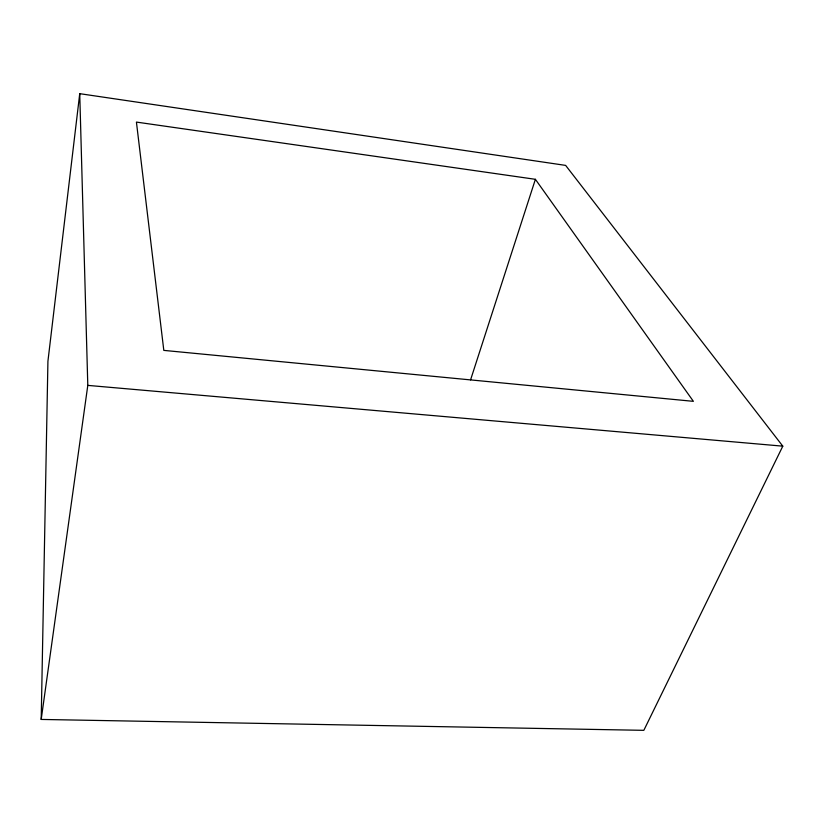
<?xml version="1.0" encoding="UTF-8"?>
<svg xmlns="http://www.w3.org/2000/svg" width="824" height="824" viewBox="0 0 824 824"><rect width="100%" height="100%" fill="white"/><g stroke="black" fill="none" stroke-linecap="round" stroke-linejoin="round"><path stroke-width="1.24" d="M41.2 719.434L47.926 361.252L79.732 93.668L565.635 165.397L782.8 446.165L643.832 730.332L41.2 719.434L87.797 385.385L79.732 93.668M470.576 379.864L535.394 179.313L136.423 122.086L163.811 350.385L693.396 401.339L535.394 179.313M87.797 385.385L782.8 446.165"/></g></svg>
